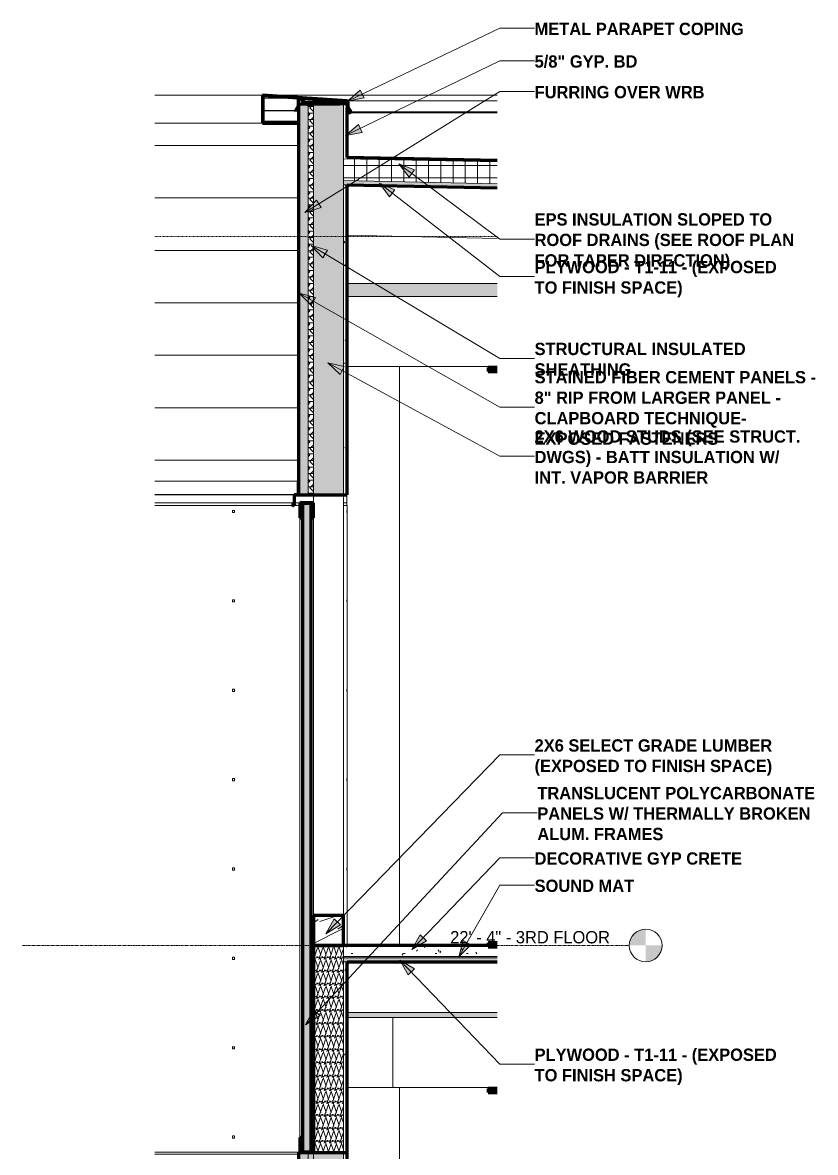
# Model space of a CAD drawing. Header units: inches. Extents: x -3449 to -2631, y -208 to 451.
# Drawn here: x -3293.9 to -3148.8, y 230.1 to 436.9 of the extents above; entities that cross this region are included whole.
import ezdxf

# ---------------------------------------------------------------- set-up
doc = ezdxf.new("R2010")
doc.units = ezdxf.units.IN
doc.header["$MEASUREMENT"] = 0
doc.linetypes.add('Aligning Line 1_8_', pattern=[0.25, 0.125, -0.125])
doc.linetypes.add('Grid Line 1_2_', pattern=[0.875, 0.5, -0.125, 0.125, -0.125])
for name, color, linetype, lineweight in [('0-2', 135, 'Continuous', 9), ('0-3', 250, 'Continuous', 5), ('A-CLNG-2', 31, 'Continuous', 18), ('A-CLNG-3', 250, 'Continuous', 70), ('A-FLOR-1', 8, 'Continuous', 5), ('A-FLOR-2', 31, 'Continuous', 18), ('A-FLOR-3', 55, 'Continuous', 18), ('A-FLOR-4', 192, 'Continuous', 70), ('A-FLOR-5', 250, 'Continuous', 70), ('A-FLOR-LEVL', 51, 'Continuous', 9), ('A-FLOR-LEVL-1', 51, 'Grid Line 1_2_', 9), ('A-FLOR-MCUT', 51, 'Continuous', 18), ('A-FLOR-PATT-1', 8, 'Continuous', 9), ('A-GLAZ-CWMG', 51, 'Continuous', 9), ('A-GLAZ-CWMG-1', 135, 'Continuous', 9), ('A-GLAZ-CWMG-2', 51, 'Continuous', 70), ('A-GLAZ-CWMG-3', 247, 'Continuous', 9), ('A-WALL', 113, 'Continuous', 18), ('A-WALL-1', 55, 'Continuous', 18), ('A-WALL-2', 254, 'Continuous', 5), ('A-WALL-3', 8, 'Continuous', 5), ('A-WALL-5', 9, 'Continuous', 9), ('A-WALL-6', 27, 'Continuous', 18), ('A-WALL-7', 113, 'Continuous', 70), ('A-WALL-PATT-1', 135, 'Continuous', 9), ('A-WALL-PATT-2', 111, 'Continuous', 9), ('G-ANNO-SYMB', 111, 'Aligning Line 1_8_', 9), ('G-ANNO-TEXT', 231, 'Continuous', 9), ('I-WALL-1', 55, 'Continuous', 18), ('P-PIPE-1', 8, 'Continuous', 5), ('P-PIPE-2', 135, 'Continuous', 9), ('S-BEAM-1', 135, 'Continuous', 9)]:
    doc.layers.add(name, color=color, linetype=linetype, lineweight=lineweight)
doc.styles.add('Century Gothic', font='ufonts.com_century-gothic.ttf', dxfattribs={"height": 2.25})
doc.styles.add('Century Gothic_B', font='GOTHICB.TTF', dxfattribs={"height": 2.25})
pattern_1 = [(0, (-3381.6211, 68.768), (0, 1.2), []), (315, (-3381.6211, 68.768), (1.1992531, 0), [1.696, -1.696]), (45, (-3381.6211, 68.768), (1.1992531, 0), [1.696, -1.696])]
pattern_2 = [(161.57, (-3381.5011, 68.888), (-0.9603837, -0.00039918), [0, -6.83, 0.758, 0]), (18.43, (-3381.7411, 68.888), (-0.9603837, 0.00039918), [0, -6.83, 0.758, 0]), (108.43, (-3381.5011, 68.888), (0.47951018, -2.4005264), [2.276, -5.312]), (71.57, (-3381.7411, 68.888), (0.47951018, 2.4005264), [2.276, -5.312])]
pattern_3 = [(0, (-3381.6211, 68.768), (7.68, 1.92), [0.317, -5.443, 0.317, -5.443, -30.72]), (0, (-3381.6211, 68.768), (7.68, 1.92), [-11.52, 0.317, -11.203, 0.317, -5.443, -13.44]), (0, (-3381.6211, 68.768), (7.68, 1.92), [-28.8, 0.317, -3.523, 0.317, -9.283]), (120, (-3378.7411, 69.728), (-5.502769, 5.691075), [0.317, -5.443, 0.317, -5.443, -30.72]), (120, (-3378.7411, 69.728), (-5.502769, 5.691075), [-11.52, 0.317, -11.203, 0.317, -5.443, -13.44]), (120, (-3378.7411, 69.728), (-5.502769, 5.691075), [-28.8, 0.317, -3.523, 0.317, -9.283]), (240, (-3377.7811, 73.568), (-2.177231, -7.611075), [0.317, -5.443, 0.317, -5.443, -30.72]), (240, (-3377.7811, 73.568), (-2.177231, -7.611075), [-11.52, 0.317, -11.203, 0.317, -5.443, -13.44]), (240, (-3377.7811, 73.568), (-2.177231, -7.611075), [-28.8, 0.317, -3.523, 0.317, -9.283])]

# ---------------------------------------------------------------- blocks, each defined once
blk = doc.blocks.new('Dimension Lumber - 2x10-2056821-Section 15 - Callout 2')
at = {"layer": 'S-BEAM-1'}
blk.add_line((3436.4, 255.75), (3408.92, 255.75), dxfattribs=at)
blk = doc.blocks.new('Dimension Lumber - 2x10-V2-Section 15 - Callout 2')
at = {"layer": 'S-BEAM-1'}
blk.add_line((3436.4, 397.42), (3408.92, 397.99), dxfattribs=at)
blk = doc.blocks.new('CTR - 1st Phase - Common Walls_rvt-2-Section 15 - Callout 2')
at = {"layer": 'A-CLNG-2'}
for points in [[(3434.72, 373.07), (3436.4, 373.07), (3436.4, 373.82), (3434.72, 373.82), (3434.72, 373.37)], [(3436.4, 241.07), (3436.4, 241.82), (3434.72, 241.82), (3434.72, 241.07)]]:
    blk.add_hatch(color=256, dxfattribs=at).paths.add_polyline_path(points, flags=0)
at = {"layer": 'A-FLOR-2'}
blk.add_hatch(color=256, dxfattribs=at).paths.add_polyline_path([(3436.4, 268), (3436.4, 268.5), (3434.72, 268.5), (3434.72, 268)], flags=0)
at = {"layer": 'P-PIPE-1'}
for points in [[(3408.92, 388), (3436.4, 388), (3436.4, 389.19), (3408.92, 389.19), (3408.92, 388.29)], [(3436.4, 386.81), (3436.4, 388), (3408.92, 388), (3408.92, 386.81)], [(3417.27, 254.81), (3436.4, 254.81), (3436.4, 255.75), (3408.92, 255.75), (3408.92, 254.81)]]:
    blk.add_hatch(color=256, dxfattribs=at).paths.add_polyline_path(points, flags=0)
at = {"layer": 'A-CLNG-3'}
for p, q in [((3436.4, 373.82), (3434.72, 373.82)), ((3434.72, 373.82), (3434.72, 373.07)), ((3434.72, 373.07), (3436.4, 373.07)), ((3436.4, 241.82), (3434.72, 241.82)), ((3434.72, 241.82), (3434.72, 241.07)), ((3434.72, 241.07), (3436.4, 241.07))]:
    blk.add_line(p, q, dxfattribs=at)
at = {"layer": 'A-FLOR-5'}
for p, q in [((3436.4, 268.5), (3434.72, 268.5)), ((3434.72, 268.5), (3434.72, 267.75)), ((3434.72, 267.75), (3436.4, 267.75))]:
    blk.add_line(p, q, dxfattribs=at)
at = {"layer": 'I-WALL-1'}
for p, q in [((3418.52, 374), (3408.92, 374)), ((3418.52, 268), (3418.52, 374)), ((3436.4, 374), (3418.52, 374)), ((3418.52, 242), (3408.92, 242)), ((3418.52, 136), (3418.52, 242)), ((3436.4, 242), (3418.52, 242))]:
    blk.add_line(p, q, dxfattribs=at)
at = {"layer": 'P-PIPE-2'}
for p, q in [((3436.4, 389.19), (3408.92, 389.19)), ((3408.92, 386.81), (3436.4, 386.81)), ((3408.92, 254.81), (3436.4, 254.81))]:
    blk.add_line(p, q, dxfattribs=at)
at = {"layer": '0-2'}
for name in ['Dimension Lumber - 2x10-V2-Section 15 - Callout 2', 'Dimension Lumber - 2x10-2056821-Section 15 - Callout 2']:
    blk.add_blockref(name, (0, 0), dxfattribs=at)
blk = doc.blocks.new('Basic Wall _ EXT - FIBER CEMENT - LARGE - ___-2162458-Section 15 - Callout 2')
at = {"layer": 'A-WALL-6'}
blk.add_hatch(color=256, dxfattribs=at).paths.add_polyline_path([(3399.09, 348.51), (3399.17, 348.56), (3399.44, 348.88), (3399.41, 348.9), (3399.11, 348.55), (3399.09, 348.54), (3399.02, 348.57), (3399.01, 348.59), (3399, 348.62), (3399.03, 348.68), (3399.3, 349.02), (3399.3, 350.44), (3400.05, 350.5), (3400.05, 353), (3400.02, 353), (3400.02, 350.53), (3399.27, 350.45), (3399.27, 349.02), (3398.98, 348.66), (3398.96, 348.61), (3399.02, 348.53), (3399.02, 348.53), (3399.09, 348.51)], flags=0)
at = {"layer": 'A-WALL-7'}
for p, q in [((3400.05, 353), (3400.02, 353)), ((3400.02, 353), (3400.02, 350.53)), ((3400.05, 350.5), (3400.05, 353)), ((3400.02, 350.53), (3399.27, 350.46)), ((3399.27, 350.46), (3399.27, 349.02)), ((3399.3, 350.44), (3400.05, 350.5)), ((3399.3, 349.01), (3399.3, 350.44)), ((3399.27, 349.02), (3398.99, 348.68)), ((3399, 348.55), (3399.02, 348.53)), ((3399.01, 348.66), (3399.3, 349.01)), ((3399.04, 348.55), (3399.02, 348.57)), ((3399.41, 348.9), (3399.13, 348.56)), ((3399.15, 348.54), (3399.44, 348.88)), ((3399.44, 348.88), (3399.41, 348.9))]:
    blk.add_line(p, q, dxfattribs=at)
for centre, radius, start, end in [((3399.06, 348.62), 0.0937, 140, 230), ((3399.06, 348.62), 0.0625, 140, 230), ((3399.08, 348.6), 0.0938, 230, 320), ((3399.08, 348.6), 0.0625, 230, 320)]:
    blk.add_arc(centre, radius, start, end, dxfattribs=at)
blk = doc.blocks.new('Basic Wall _ EXT - FIBER CEMENT - SMALL - ___-2145932-Section 15 - Callout 2')
at = {"layer": 'A-WALL-6'}
h = blk.add_hatch(color=256, dxfattribs=at)
h.paths.add_polyline_path([(3397.25, 418.54), (3400.04, 418.54), (3400.04, 418.62), (3393.56, 418.62), (3393.56, 423.58), (3408.94, 422.51), (3409.02, 422.47), (3409.07, 422.35), (3409.08, 421.38), (3409.09, 421.32), (3409.14, 421.22), (3409.54, 420.59), (3409.39, 420.51), (3409.34, 420.49), (3409.23, 420.53), (3408.99, 420.64), (3408.95, 420.57), (3409.26, 420.43), (3409.36, 420.42), (3409.47, 420.45), (3409.66, 420.57), (3409.16, 421.37), (3409.15, 421.51), (3409.14, 422.37), (3409.08, 422.52), (3408.92, 422.6), (3393.48, 423.66), (3393.48, 418.54)], flags=0)
h.paths.add_polyline_path([(3409.35, 420.59), (3409.42, 420.63), (3409.01, 421.33), (3409, 421.44), (3409, 421.84), (3408.91, 422.01), (3408.75, 422.08), (3407.58, 422.08), (3407.58, 422), (3408.92, 422), (3408.93, 421.3), (3409, 421.18), (3409.35, 420.6)], flags=0)
h.paths.add_polyline_path([(3399.59, 420.79), (3400.01, 421.5), (3400.03, 421.54), (3400.04, 421.63), (3400.04, 422.86), (3400.14, 423.02), (3400.33, 422.99), (3401.48, 422.01), (3401.5, 422), (3402.47, 422), (3402.47, 422.04), (3401.65, 422.04), (3401.56, 422.06), (3401.48, 422.1), (3400.38, 423.05), (3400.25, 423.11), (3400.11, 423.08), (3400, 422.98), (3399.97, 422.86), (3399.96, 421.56), (3399.93, 421.5), (3399.52, 420.84)], flags=0)
h.paths.add_polyline_path([(3408.45, 422.16), (3408.45, 422.23), (3407.37, 422.24), (3407.37, 422.37), (3408.8, 422.39), (3408.85, 422.24), (3408.92, 422.27), (3408.85, 422.47), (3407.29, 422.43), (3407.29, 422.16), (3408.4, 422.16)], flags=0)
at = {"layer": 'A-WALL-1'}
for p, q in [((3400.04, 421.63), (3400.04, 422)), ((3407.58, 422), (3408.3, 422)), ((3408.3, 422), (3408.75, 422)), ((3408.92, 421.83), (3408.92, 421.39)), ((3400.04, 418.54), (3400.04, 418.62))]:
    blk.add_line(p, q, dxfattribs=at)
at = {"layer": 'A-WALL-7'}
for p, q in [((3408.93, 422.6), (3393.48, 423.66)), ((3393.48, 423.66), (3393.48, 418.54)), ((3393.56, 418.62), (3393.56, 423.58)), ((3393.56, 423.58), (3408.92, 422.52)), ((3399.97, 422.86), (3399.97, 421.63)), ((3400.04, 422), (3400.04, 422.86)), ((3400.33, 422.99), (3401.43, 422.04)), ((3401.48, 422.1), (3400.38, 423.05)), ((3402.47, 422.04), (3401.65, 422.04)), ((3401.65, 421.96), (3402.47, 421.96)), ((3402.47, 421.96), (3402.47, 422.04)), ((3408.86, 422.47), (3407.29, 422.44)), ((3407.29, 422.44), (3407.29, 422.16)), ((3407.29, 422.16), (3408.45, 422.16)), ((3407.37, 422.37), (3408.8, 422.39)), ((3407.37, 422.23), (3407.37, 422.37)), ((3408.45, 422.23), (3407.37, 422.23)), ((3408.75, 422.08), (3407.58, 422.08)), ((3407.58, 422.08), (3407.58, 422)), ((3408.45, 422.16), (3408.45, 422.23)), ((3408.8, 422.39), (3408.85, 422.24)), ((3408.85, 422.24), (3408.92, 422.27)), ((3408.92, 422.27), (3408.86, 422.47)), ((3409.07, 422.35), (3409.07, 421.44)), ((3409.15, 421.44), (3409.15, 422.35)), ((3399.93, 421.5), (3399.52, 420.84)), ((3399.52, 420.84), (3399.59, 420.79)), ((3399.59, 420.79), (3400, 421.45)), ((3408.99, 420.64), (3408.95, 420.57)), ((3408.95, 420.57), (3409.23, 420.44)), ((3408.97, 421.22), (3409.35, 420.59)), ((3409.26, 420.51), (3408.99, 420.64)), ((3409, 421.39), (3409, 421.83)), ((3409.42, 420.63), (3409.04, 421.26)), ((3409.12, 421.26), (3409.55, 420.6)), ((3409.66, 420.57), (3409.19, 421.3)), ((3409.35, 420.59), (3409.42, 420.63)), ((3409.55, 420.6), (3409.43, 420.52)), ((3409.47, 420.45), (3409.66, 420.57)), ((3393.48, 418.54), (3400.04, 418.54)), ((3400.04, 418.62), (3393.56, 418.62))]:
    blk.add_line(p, q, dxfattribs=at)
for centre, radius, start, end in [((3400.22, 422.86), 0.25, 49.2771, 180), ((3400.22, 422.86), 0.171, 49.2771, 180), ((3401.65, 422.29), 0.329, 229.2771, 270), ((3401.65, 422.29), 0.25, 229.2771, 270), ((3408.75, 421.83), 0.25, 0, 90), ((3408.75, 421.83), 0.171, 0, 90), ((3408.9, 422.35), 0.171, 0, 82.4457), ((3408.9, 422.35), 0.25, 0, 83.0705), ((3399.72, 421.63), 0.25, 328.2381, 0), ((3399.72, 421.63), 0.329, 328.2381, 0), ((3409.25, 421.39), 0.329, 180, 211.4324), ((3409.25, 421.39), 0.25, 180, 211.4324), ((3409.4, 421.44), 0.329, 180, 212.826), ((3409.4, 421.44), 0.25, 180, 212.826), ((3409.34, 420.67), 0.25, 244.1745, 302.0105), ((3409.34, 420.67), 0.171, 244.1745, 302.0105)]:
    blk.add_arc(centre, radius, start, end, dxfattribs=at)
blk = doc.blocks.new('Basic Wall _ EXT - FIBER CEMENT - LARGE - ___-2162459-Section 15 - Callout 2')
at = {"layer": 'A-WALL-1'}
for p, q in [((3373.76, 353), (3400.02, 353)), ((3373.76, 350.53), (3400.02, 350.53)), ((3373.76, 350.46), (3399.27, 350.46)), ((3399.63, 350.46), (3402.8, 350.46)), ((3408.3, 350.46), (3408.92, 350.46)), ((3408.92, 350.5), (3408.92, 350.46)), ((3408.92, 350.46), (3408.92, 349.02)), ((3373.76, 349.02), (3399.27, 349.02)), ((3373.76, 348.51), (3400.3, 348.51)), ((3399.3, 349.02), (3400.3, 349.02)), ((3408.3, 349.02), (3408.92, 349.02)), ((3408.3, 348.51), (3408.92, 348.51)), ((3408.92, 349.02), (3408.92, 348.68)), ((3408.92, 348.68), (3408.92, 348.55)), ((3408.92, 348.55), (3408.92, 348.53)), ((3408.92, 348.53), (3408.92, 348.51))]:
    blk.add_line(p, q, dxfattribs=at)
blk = doc.blocks.new('Basic Wall _ EXT - FIBER CEMENT - SMALL - ___-2145933-Section 15 - Callout 2')
at = {"layer": 'A-WALL-1'}
for p, q in [((3373.76, 423.66), (3393.48, 423.66)), ((3400.22, 423.11), (3393.56, 423.11)), ((3400.99, 422.52), (3408.92, 422.52)), ((3401.06, 422.47), (3408.86, 422.47)), ((3401.09, 422.44), (3407.29, 422.44)), ((3401.42, 422.16), (3407.29, 422.16)), ((3401.43, 422.04), (3401.49, 422)), ((3401.52, 422.08), (3407.58, 422.08)), ((3407.37, 422.24), (3408.85, 422.24)), ((3393.56, 420.84), (3399.52, 420.84)), ((3393.56, 420.79), (3399.59, 420.79)), ((3408.92, 420.64), (3408.99, 420.64)), ((3408.92, 420.57), (3408.95, 420.57)), ((3408.92, 420.42), (3409.34, 420.42)), ((3409.1, 420.59), (3409.35, 420.59)), ((3409.36, 420.6), (3409.55, 420.6)), ((3373.76, 418.54), (3393.48, 418.54))]:
    blk.add_line(p, q, dxfattribs=at)
at = {"layer": 'A-WALL-1', "flags": 128}
for points in [[(3400.11, 423.09), (3400.08, 423.07), (3400.03, 423.03), (3400, 422.98), (3399.97, 422.92), (3399.97, 422.86)], [(3400.38, 423.05), (3400.33, 423.09), (3400.27, 423.11), (3400.2, 423.11), (3400.14, 423.1), (3400.12, 423.09)], [(3409, 421.83), (3408.99, 421.89), (3408.97, 421.95), (3408.93, 422.01), (3408.87, 422.05), (3408.81, 422.07), (3408.75, 422.08)], [(3409.15, 422.35), (3409.14, 422.41), (3409.12, 422.47), (3409.08, 422.52), (3409.04, 422.56), (3408.98, 422.59), (3408.93, 422.6)], [(3400, 421.45), (3400.02, 421.51), (3400.04, 421.57), (3400.04, 421.63)], [(3408.93, 421.33), (3408.94, 421.28), (3408.97, 421.22)], [(3409.07, 421.44), (3409.07, 421.38), (3409.09, 421.32), (3409.12, 421.26)], [(3409.23, 420.44), (3409.29, 420.42), (3409.35, 420.42)], [(3409.36, 420.42), (3409.41, 420.43), (3409.47, 420.45)]]:
    blk.add_lwpolyline(points, dxfattribs=at)
blk = doc.blocks.new('Rectangular Mullion - Stud - Base_Head-1769174-Section 15 - Callout 2')
at = {"layer": 'A-GLAZ-CWMG'}
h = blk.add_hatch(dxfattribs=at)
h.set_pattern_fill('FP_21', color=256, style=0, pattern_type=2)
h.set_pattern_definition([(216.87, (3264.215, 74.768), (17.9999786, 12.000032), [3, -27]), (206.565, (3267.815, 72.968), (-6.00027, -5.999812), [6.708, -6.708]), (198.435, (3267.815, 69.968), (-12.000522, -5.9998), [3.795, -15.179])])
h.paths.add_polyline_path([(3402.8, 268), (3408.3, 268), (3408.3, 273.5), (3402.8, 273.5)], flags=0)
at = {"layer": 'A-GLAZ-CWMG-2'}
for p, q in [((3408.3, 273.5), (3402.8, 273.5)), ((3402.8, 273.5), (3402.8, 268)), ((3408.3, 268), (3408.3, 273.5)), ((3402.8, 268), (3408.3, 268))]:
    blk.add_line(p, q, dxfattribs=at)
blk = doc.blocks.new('Rectangular Mullion - Stud - Vertical-2194370-Section 15 - Callout 2')
at = {"layer": 'A-GLAZ-CWMG-1'}
for p, q in [((3402.8, 350.5), (3402.8, 349.02)), ((3408.3, 350.5), (3408.3, 273.5)), ((3402.8, 346.27), (3402.8, 273.5))]:
    blk.add_line(p, q, dxfattribs=at)
blk = doc.blocks.new('Basic Wall _ EXT - FIBER CEMENT - SMALL - ___-2145937-Section 15 - Callout 2')
at = {"layer": 'A-WALL-1'}
for p, q in [((3436.4, 423.66), (3393.48, 423.66)), ((3408.93, 422.6), (3436.4, 422.6)), ((3409.35, 420.42), (3436.4, 420.42)), ((3409.66, 420.57), (3436.4, 420.57))]:
    blk.add_line(p, q, dxfattribs=at)
blk = doc.blocks.new('Rectangular Mullion - Profile_Polycarbonate_Upper and left-2195491-Section 15 - Callout 2')
at = {"layer": 'A-GLAZ-CWMG-3'}
blk.add_hatch(color=256, dxfattribs=at).paths.add_polyline_path([(3402.8, 346.27), (3402.8, 349.02), (3400.3, 349.02), (3400.3, 346.27), (3400.8, 346.27), (3400.8, 346.52), (3400.74, 346.52), (3400.74, 346.33), (3400.36, 346.33), (3400.36, 348.95), (3402.74, 348.95), (3402.74, 346.33), (3402.44, 346.33), (3402.44, 346.52), (3402.37, 346.52), (3402.37, 346.27), (3402.74, 346.27)], flags=0)
at = {"layer": 'A-GLAZ-CWMG-2'}
for p, q in [((3400.3, 349.02), (3400.3, 346.27)), ((3402.8, 349.02), (3400.3, 349.02)), ((3400.36, 346.33), (3400.36, 348.95)), ((3400.36, 348.95), (3402.74, 348.95)), ((3402.74, 348.95), (3402.74, 346.33)), ((3402.8, 346.27), (3402.8, 349.02)), ((3400.3, 346.27), (3400.8, 346.27)), ((3400.74, 346.33), (3400.36, 346.33)), ((3400.8, 346.52), (3400.74, 346.52)), ((3400.74, 346.52), (3400.74, 346.33)), ((3400.8, 346.27), (3400.8, 346.52)), ((3402.44, 346.52), (3402.37, 346.52)), ((3402.37, 346.52), (3402.37, 346.27)), ((3402.37, 346.27), (3402.8, 346.27)), ((3402.44, 346.33), (3402.44, 346.52)), ((3402.74, 346.33), (3402.44, 346.33))]:
    blk.add_line(p, q, dxfattribs=at)
blk = doc.blocks.new('Rectangular Mullion - Profile_Polycarbonate_Lower-2195492-Section 15 - Callout 2')
at = {"layer": 'A-GLAZ-CWMG-3'}
blk.add_hatch(color=256, dxfattribs=at).paths.add_polyline_path([(3401.8, 230.12), (3402.8, 230.12), (3402.8, 232.87), (3402.37, 232.87), (3402.37, 232.62), (3402.44, 232.62), (3402.44, 232.81), (3402.74, 232.81), (3402.74, 230.19), (3400.36, 230.19), (3400.36, 232.81), (3400.74, 232.81), (3400.74, 232.62), (3400.8, 232.62), (3400.8, 232.87), (3400.3, 232.87), (3400.3, 230.12), (3401.05, 230.12)], flags=0)
at = {"layer": 'A-GLAZ-CWMG-2'}
for p, q in [((3400.3, 232.87), (3400.3, 230.12)), ((3400.8, 232.87), (3400.3, 232.87)), ((3400.36, 230.19), (3400.36, 232.81)), ((3400.36, 232.81), (3400.74, 232.81)), ((3400.74, 232.81), (3400.74, 232.62)), ((3400.74, 232.62), (3400.8, 232.62)), ((3400.8, 232.62), (3400.8, 232.87)), ((3402.8, 232.87), (3402.37, 232.87)), ((3402.37, 232.87), (3402.37, 232.62)), ((3402.37, 232.62), (3402.44, 232.62)), ((3402.44, 232.62), (3402.44, 232.81)), ((3402.44, 232.81), (3402.74, 232.81)), ((3402.74, 232.81), (3402.74, 230.19)), ((3402.8, 230.12), (3402.8, 232.87)), ((3400.3, 230.12), (3402.8, 230.12)), ((3402.74, 230.19), (3400.36, 230.19))]:
    blk.add_line(p, q, dxfattribs=at)
blk = doc.blocks.new('Rectangular Mullion - Profile_Polycarbonate_right-2195587-Section 15 - Callout 2')
at = {"layer": 'A-GLAZ-CWMG-1'}
blk.add_line((3400.3, 232.87), (3400.3, 346.27), dxfattribs=at)
blk = doc.blocks.new('Level - Level Head - Circle-50818-Section 15 - Callout 2')
at = {"layer": 'A-FLOR-LEVL'}
h = blk.add_hatch(color=256, dxfattribs=at)
edge = h.paths.add_edge_path(flags=0)
edge.add_line((3463.57, 0), (3460.57, 0))
edge.add_arc((3463.57, 0), 3, 90, 180, ccw=False)
edge.add_line((3463.57, 3), (3463.57, 0))
h = blk.add_hatch(color=256, dxfattribs=at)
edge = h.paths.add_edge_path(flags=0)
edge.add_line((3463.57, -3), (3463.57, 0))
edge.add_line((3463.57, 0), (3466.57, 0))
edge.add_arc((3463.57, 0), 3, 270, 360, ccw=False)
blk.add_circle((3463.57, 0), 3, dxfattribs=at)

msp = doc.modelspace()

# ---------------------------------------------------------------- hatches: boundary and pattern name
at = {"layer": 'A-FLOR-1'}
for points in [[(-3207.04, 411.42), (-3207.04, 411.67), (-3234.51, 412.24), (-3234.51, 411.99), (-3222.7, 411.74)], [(-3234.51, 265.75), (-3207.04, 265.75), (-3207.04, 266), (-3235.14, 266), (-3235.14, 265.75), (-3235.02, 265.75)]]:
    msp.add_hatch(color=256, dxfattribs=at).paths.add_polyline_path(points, flags=0)
at = {"layer": 'A-FLOR-2'}
for points in [[(-3207.04, 406.67), (-3207.04, 407.42), (-3235.14, 408), (-3235.14, 407.25), (-3222.7, 406.99)], [(-3226.16, 265), (-3207.04, 265), (-3207.04, 265.75), (-3235.14, 265.75), (-3235.14, 265), (-3234.51, 265)]]:
    msp.add_hatch(color=256, dxfattribs=at).paths.add_polyline_path(points, flags=0)
at = {"layer": 'A-FLOR-PATT-1'}
h = msp.add_hatch(dxfattribs=at)
h.set_pattern_fill('FP_24', color=256, style=0, pattern_type=2)
h.set_pattern_definition([(0, (-3381.621, 68.768), (0, 2.25), []), (90, (-3381.621, 68.768), (-2.25, 1e-16), [])])
h.paths.add_polyline_path([(-3207.04, 407.42), (-3207.04, 411.42), (-3235.14, 412), (-3235.14, 408), (-3222.7, 407.74)], flags=0)
h = msp.add_hatch(dxfattribs=at)
h.set_pattern_fill('FP_18', color=256, style=0, pattern_type=2)
h.set_pattern_definition(pattern_3)
h.paths.add_polyline_path([(-3207.04, 266), (-3207.04, 268), (-3235.14, 268), (-3235.14, 266), (-3224.91, 266)], flags=0)
at = {"layer": 'A-WALL-2'}
msp.add_hatch(color=256, dxfattribs=at).paths.add_polyline_path([(-3243.14, 109.75), (-3243.14, 230.12), (-3243.39, 230.12), (-3243.39, 109.75)], flags=0)
at = {"layer": 'A-WALL-3'}
for points in [[(-3243.39, 350.5), (-3243.14, 350.5), (-3243.14, 422), (-3243.39, 421.99), (-3243.39, 350.53)], [(-3241.64, 350.5), (-3241.64, 422), (-3243.14, 422), (-3243.14, 350.5), (-3242.27, 350.5)], [(-3243.14, 109.75), (-3241.64, 109.75), (-3241.64, 230.12), (-3243.14, 230.12), (-3243.14, 109.87)]]:
    msp.add_hatch(color=256, dxfattribs=at).paths.add_polyline_path(points, flags=0)
at = {"layer": 'A-WALL-5'}
msp.add_hatch(color=256, dxfattribs=at).paths.add_polyline_path([(-3242.64, 230.19), (-3241.06, 230.19), (-3241.06, 348.95), (-3242.64, 348.95), (-3242.64, 240.75)], flags=0)
at = {"layer": 'A-WALL-PATT-1'}
h = msp.add_hatch(dxfattribs=at)
h.set_pattern_fill('FP_20', color=256, style=0, pattern_type=2)
h.set_pattern_definition([(0, (-3235.96, 140.604), (-38.4, 76.8), [0.392, -38.007]), (0, (-3235.96, 140.996), (-38.4, 76.8), [0.392, -38.007]), (0, (-3235.96, 150.204), (-38.4, 76.8), [0.392, -38.007]), (0, (-3235.96, 150.596), (-38.4, 76.8), [0.392, -38.007]), (0, (-3235.96, 159.804), (-38.4, 76.8), [0.392, -38.007]), (0, (-3235.96, 160.196), (-38.4, 76.8), [0.392, -38.007]), (0, (-3235.96, 169.404), (-38.4, 76.8), [0.392, -38.007]), (0, (-3235.96, 169.796), (-38.4, 76.8), [0.392, -38.007]), (0, (-3235.96, 179.004), (-38.4, 76.8), [0.392, -38.007]), (0, (-3235.96, 179.396), (-38.4, 76.8), [0.392, -38.007]), (0, (-3235.96, 188.604), (-38.4, 76.8), [0.392, -38.007]), (0, (-3235.96, 188.996), (-38.4, 76.8), [0.392, -38.007]), (0, (-3235.96, 198.204), (-38.4, 76.8), [0.392, -38.007]), (0, (-3235.96, 198.596), (-38.4, 76.8), [0.392, -38.007]), (0, (-3235.96, 207.804), (-38.4, 76.8), [0.392, -38.007]), (0, (-3235.96, 208.196), (-38.4, 76.8), [0.392, -38.007]), (0, (-3201.06, 140.604), (-38.4, 76.8), [0.392, -38.007]), (0, (-3201.06, 140.996), (-38.4, 76.8), [0.392, -38.007]), (0, (-3201.06, 150.204), (-38.4, 76.8), [0.392, -38.007]), (0, (-3201.06, 150.596), (-38.4, 76.8), [0.392, -38.007]), (0, (-3201.06, 159.804), (-38.4, 76.8), [0.392, -38.007]), (0, (-3201.06, 160.196), (-38.4, 76.8), [0.392, -38.007]), (0, (-3201.06, 169.404), (-38.4, 76.8), [0.392, -38.007]), (0, (-3201.06, 169.796), (-38.4, 76.8), [0.392, -38.007]), (0, (-3201.06, 179.004), (-38.4, 76.8), [0.392, -38.007]), (0, (-3201.06, 179.396), (-38.4, 76.8), [0.392, -38.007]), (0, (-3201.06, 188.604), (-38.4, 76.8), [0.392, -38.007]), (0, (-3201.06, 188.996), (-38.4, 76.8), [0.392, -38.007]), (0, (-3201.06, 198.204), (-38.4, 76.8), [0.392, -38.007]), (0, (-3201.06, 198.596), (-38.4, 76.8), [0.392, -38.007]), (0, (-3201.06, 207.804), (-38.4, 76.8), [0.392, -38.007]), (0, (-3201.06, 208.196), (-38.4, 76.8), [0.392, -38.007]), (90, (-3237.7, 136), (-38.4, 2e-15), [76.8, 0, 0, 0]), (90, (-3237.325, 136), (-38.4, 2e-15), [76.8, 0, 0, 0]), (90, (-3235.96, 140.604), (-38.4, 2e-15), [0.392, -76.407]), (90, (-3235.96, 150.204), (-38.4, 2e-15), [0.392, -76.407]), (90, (-3235.96, 159.804), (-38.4, 2e-15), [0.392, -76.407]), (90, (-3235.96, 169.404), (-38.4, 2e-15), [0.392, -76.407]), (90, (-3235.96, 179.004), (-38.4, 2e-15), [0.392, -76.407]), (90, (-3235.96, 188.604), (-38.4, 2e-15), [0.393, -76.408]), (90, (-3235.96, 198.204), (-38.4, 2e-15), [0.392, -76.407]), (90, (-3235.96, 207.804), (-38.4, 2e-15), [0.392, -76.407]), (90, (-3235.566, 140.604), (-38.4, 2e-15), [0.392, -76.407]), (90, (-3235.566, 150.204), (-38.4, 2e-15), [0.392, -76.407]), (90, (-3235.566, 159.804), (-38.4, 2e-15), [0.392, -76.407]), (90, (-3235.566, 169.404), (-38.4, 2e-15), [0.392, -76.407]), (90, (-3235.566, 179.004), (-38.4, 2e-15), [0.392, -76.407]), (90, (-3235.566, 188.604), (-38.4, 2e-15), [0.393, -76.408]), (90, (-3235.566, 198.204), (-38.4, 2e-15), [0.392, -76.407]), (90, (-3235.566, 207.804), (-38.4, 2e-15), [0.392, -76.407]), (90, (-3201.06, 140.604), (-38.4, 2e-15), [0.392, -76.407]), (90, (-3201.06, 150.204), (-38.4, 2e-15), [0.392, -76.407]), (90, (-3201.06, 159.804), (-38.4, 2e-15), [0.392, -76.407]), (90, (-3201.06, 169.404), (-38.4, 2e-15), [0.392, -76.407]), (90, (-3201.06, 179.004), (-38.4, 2e-15), [0.392, -76.407]), (90, (-3201.06, 188.604), (-38.4, 2e-15), [0.393, -76.408]), (90, (-3201.06, 198.204), (-38.4, 2e-15), [0.392, -76.407]), (90, (-3201.06, 207.804), (-38.4, 2e-15), [0.392, -76.407]), (90, (-3200.666, 140.604), (-38.4, 2e-15), [0.392, -76.407]), (90, (-3200.666, 150.204), (-38.4, 2e-15), [0.392, -76.407]), (90, (-3200.666, 159.804), (-38.4, 2e-15), [0.392, -76.407]), (90, (-3200.666, 169.404), (-38.4, 2e-15), [0.392, -76.407]), (90, (-3200.666, 179.004), (-38.4, 2e-15), [0.392, -76.407]), (90, (-3200.666, 188.604), (-38.4, 2e-15), [0.393, -76.408]), (90, (-3200.666, 198.204), (-38.4, 2e-15), [0.392, -76.407]), (90, (-3200.666, 207.804), (-38.4, 2e-15), [0.392, -76.407]), (180, (-3199.3, 136), (-38.4, 76.8), [38.025, -0.375]), (180, (-3199.3, 145.6), (-38.4, 76.8), [38.025, -0.375]), (180, (-3199.3, 155.2), (-38.4, 76.8), [38.025, -0.375]), (180, (-3199.3, 164.8), (-38.4, 76.8), [38.025, -0.375]), (180, (-3199.3, 174.4), (-38.4, 76.8), [38.025, -0.375]), (180, (-3199.3, 184), (-38.4, 76.8), [38.025, -0.375]), (180, (-3199.3, 193.6), (-38.4, 76.8), [38.025, -0.375]), (180, (-3199.3, 203.2), (-38.4, 76.8), [38.025, -0.375])])
h.paths.add_polyline_path([(-3269.67, 353), (-3243.39, 353), (-3243.4, 421.57), (-3243.42, 421.5), (-3243.49, 421.38), (-3243.85, 420.79), (-3249.87, 420.79), (-3249.87, 418.62), (-3243.39, 418.62), (-3243.39, 418.54), (-3269.67, 418.54), (-3269.67, 355.42)], flags=0)
h = msp.add_hatch(dxfattribs=at)
h.set_pattern_fill('FP_19', color=256, style=0, pattern_type=2)
h.set_pattern_definition([(0, (-3234.58, 112.3), (-38.4, 120.375), [0.392, -38.007]), (0, (-3234.58, 112.7), (-38.4, 120.375), [0.392, -38.007]), (0, (-3234.58, 128.66), (-38.4, 120.375), [0.392, -38.007]), (0, (-3234.58, 129.05), (-38.4, 120.375), [0.392, -38.007]), (0, (-3234.58, 145.02), (-38.4, 120.375), [0.392, -38.007]), (0, (-3234.58, 145.41), (-38.4, 120.375), [0.392, -38.007]), (0, (-3234.58, 161.38), (-38.4, 120.375), [0.392, -38.007]), (0, (-3234.58, 161.77), (-38.4, 120.375), [0.392, -38.007]), (0, (-3234.58, 177.73), (-38.4, 120.375), [0.392, -38.007]), (0, (-3234.58, 178.12), (-38.4, 120.375), [0.392, -38.007]), (0, (-3234.58, 194.09), (-38.4, 120.375), [0.392, -38.007]), (0, (-3234.58, 194.48), (-38.4, 120.375), [0.392, -38.007]), (0, (-3234.58, 210.45), (-38.4, 120.38), [0.392, -38.007]), (0, (-3234.58, 210.84), (-38.4, 120.38), [0.392, -38.007]), (0, (-3234.58, 226.8), (-38.4, 120.38), [0.392, -38.007]), (0, (-3234.58, 227.2), (-38.4, 120.38), [0.392, -38.007]), (0, (-3217.13, 112.3), (-38.4, 120.375), [0.392, -38.007]), (0, (-3217.13, 112.7), (-38.4, 120.375), [0.392, -38.007]), (0, (-3217.13, 128.66), (-38.4, 120.375), [0.392, -38.007]), (0, (-3217.13, 129.05), (-38.4, 120.375), [0.392, -38.007]), (0, (-3217.13, 145.02), (-38.4, 120.375), [0.392, -38.007]), (0, (-3217.13, 145.41), (-38.4, 120.375), [0.392, -38.007]), (0, (-3217.13, 161.38), (-38.4, 120.375), [0.392, -38.007]), (0, (-3217.13, 161.77), (-38.4, 120.375), [0.392, -38.007]), (0, (-3217.13, 177.73), (-38.4, 120.375), [0.392, -38.007]), (0, (-3217.13, 178.12), (-38.4, 120.375), [0.392, -38.007]), (0, (-3217.13, 194.09), (-38.4, 120.375), [0.392, -38.007]), (0, (-3217.13, 194.48), (-38.4, 120.375), [0.392, -38.007]), (0, (-3217.13, 210.45), (-38.4, 120.375), [0.392, -38.007]), (0, (-3217.13, 210.84), (-38.4, 120.375), [0.392, -38.007]), (0, (-3217.13, 226.8), (-38.4, 120.38), [0.392, -38.007]), (0, (-3217.13, 227.2), (-38.4, 120.38), [0.392, -38.007]), (0, (-3199.68, 112.3), (-38.4, 120.375), [0.392, -38.007]), (0, (-3199.68, 112.7), (-38.4, 120.375), [0.392, -38.007]), (0, (-3199.68, 128.66), (-38.4, 120.375), [0.392, -38.007]), (0, (-3199.68, 129.05), (-38.4, 120.375), [0.392, -38.007]), (0, (-3199.68, 145.02), (-38.4, 120.375), [0.392, -38.007]), (0, (-3199.68, 145.41), (-38.4, 120.375), [0.392, -38.007]), (0, (-3199.68, 161.38), (-38.4, 120.375), [0.392, -38.007]), (0, (-3199.68, 161.77), (-38.4, 120.375), [0.392, -38.007]), (0, (-3199.68, 177.73), (-38.4, 120.375), [0.392, -38.007]), (0, (-3199.68, 178.12), (-38.4, 120.375), [0.392, -38.007]), (0, (-3199.68, 194.09), (-38.4, 120.375), [0.392, -38.007]), (0, (-3199.68, 194.48), (-38.4, 120.375), [0.392, -38.007]), (0, (-3199.68, 210.45), (-38.4, 120.375), [0.392, -38.007]), (0, (-3199.68, 210.84), (-38.4, 120.375), [0.392, -38.007]), (0, (-3199.68, 226.8), (-38.4, 120.38), [0.392, -38.007]), (0, (-3199.68, 227.2), (-38.4, 120.38), [0.392, -38.007]), (90, (-3236.325, 109.75), (-38.4, 2e-15), [120, -0.375]), (90, (-3235.95, 109.75), (-38.4, 2e-15), [120, -0.375]), (90, (-3234.584, 112.304), (-38.4, 2e-15), [0.392, -119.982]), (90, (-3234.584, 128.66), (-38.4, 2e-15), [0.392, -119.982]), (90, (-3234.584, 145.018), (-38.4, 2e-15), [0.392, -119.982]), (90, (-3234.584, 161.375), (-38.4, 2e-15), [0.392, -119.982]), (90, (-3234.584, 177.732), (-38.4, 2e-15), [0.392, -119.982]), (90, (-3234.584, 194.09), (-38.4, 2e-15), [0.392, -119.982]), (90, (-3234.584, 210.447), (-38.4, 2e-15), [0.392, -119.982]), (90, (-3234.584, 226.804), (-38.4, 2e-15), [0.392, -119.982]), (90, (-3234.19, 112.304), (-38.4, 2e-15), [0.392, -119.982]), (90, (-3234.19, 128.66), (-38.4, 2e-15), [0.392, -119.982]), (90, (-3234.19, 145.018), (-38.4, 2e-15), [0.392, -119.982]), (90, (-3234.19, 161.375), (-38.4, 2e-15), [0.392, -119.982]), (90, (-3234.19, 177.732), (-38.4, 2e-15), [0.392, -119.982]), (90, (-3234.19, 194.09), (-38.4, 2e-15), [0.392, -119.982]), (90, (-3234.19, 210.447), (-38.4, 2e-15), [0.392, -119.982]), (90, (-3234.19, 226.804), (-38.4, 2e-15), [0.392, -119.982]), (90, (-3217.134, 112.304), (-38.4, 2e-15), [0.392, -119.982]), (90, (-3217.134, 128.66), (-38.4, 2e-15), [0.392, -119.982]), (90, (-3217.134, 145.018), (-38.4, 2e-15), [0.392, -119.982]), (90, (-3217.134, 161.375), (-38.4, 2e-15), [0.392, -119.982]), (90, (-3217.134, 177.732), (-38.4, 2e-15), [0.392, -119.982]), (90, (-3217.134, 194.09), (-38.4, 2e-15), [0.392, -119.982]), (90, (-3217.134, 210.447), (-38.4, 2e-15), [0.392, -119.982]), (90, (-3217.134, 226.804), (-38.4, 2e-15), [0.392, -119.982]), (90, (-3216.74, 112.304), (-38.4, 2e-15), [0.392, -119.982]), (90, (-3216.74, 128.66), (-38.4, 2e-15), [0.392, -119.982]), (90, (-3216.74, 145.018), (-38.4, 2e-15), [0.392, -119.982]), (90, (-3216.74, 161.375), (-38.4, 2e-15), [0.392, -119.982]), (90, (-3216.74, 177.732), (-38.4, 2e-15), [0.392, -119.982]), (90, (-3216.74, 194.09), (-38.4, 2e-15), [0.392, -119.982]), (90, (-3216.74, 210.447), (-38.4, 2e-15), [0.392, -119.982]), (90, (-3216.74, 226.804), (-38.4, 2e-15), [0.392, -119.982]), (90, (-3199.684, 112.304), (-38.4, 2e-15), [0.392, -119.982]), (90, (-3199.684, 128.66), (-38.4, 2e-15), [0.392, -119.982]), (90, (-3199.684, 145.018), (-38.4, 2e-15), [0.392, -119.982]), (90, (-3199.684, 161.375), (-38.4, 2e-15), [0.392, -119.982]), (90, (-3199.684, 177.732), (-38.4, 2e-15), [0.392, -119.982]), (90, (-3199.684, 194.09), (-38.4, 2e-15), [0.392, -119.982]), (90, (-3199.684, 210.447), (-38.4, 2e-15), [0.392, -119.982]), (90, (-3199.684, 226.804), (-38.4, 2e-15), [0.392, -119.982]), (90, (-3199.29, 112.304), (-38.4, 2e-15), [0.392, -119.982]), (90, (-3199.29, 128.66), (-38.4, 2e-15), [0.392, -119.982]), (90, (-3199.29, 145.018), (-38.4, 2e-15), [0.392, -119.982]), (90, (-3199.29, 161.375), (-38.4, 2e-15), [0.392, -119.982]), (90, (-3199.29, 177.732), (-38.4, 2e-15), [0.392, -119.982]), (90, (-3199.29, 194.09), (-38.4, 2e-15), [0.392, -119.982]), (90, (-3199.29, 210.447), (-38.4, 2e-15), [0.392, -119.982]), (90, (-3199.29, 226.804), (-38.4, 2e-15), [0.392, -119.982]), (180, (-3197.93, 109.38), (-38.4, 120.375), [38.025, -0.375]), (180, (-3197.93, 109.75), (-38.4, 120.375), [38.025, -0.375])])
h.paths.add_polyline_path([(-3246.18, 109.75), (-3243.39, 109.75), (-3243.39, 230.12), (-3243.14, 230.12), (-3243.14, 348.51), (-3269.67, 348.51), (-3269.67, 109.75), (-3254.01, 109.75)], flags=0)
h.paths.add_polyline_path([(-3235.14, 268), (-3234.51, 268), (-3234.51, 348.51), (-3235.14, 348.51), (-3235.14, 271.11)], flags=0)
at = {"layer": 'A-WALL-PATT-2'}
h = msp.add_hatch(dxfattribs=at)
h.set_pattern_fill('FP_16', color=256, style=0, pattern_type=2)
h.set_pattern_definition(pattern_1)
h.paths.add_polyline_path([(-3241.64, 350.5), (-3240.64, 350.5), (-3240.64, 422), (-3241.64, 422), (-3241.64, 350.53)], flags=0)
h = msp.add_hatch(dxfattribs=at)
h.set_pattern_fill('FP_17', color=256, style=0, pattern_type=2)
h.set_pattern_definition(pattern_2)
h.paths.add_polyline_path([(-3240.64, 350.5), (-3235.14, 350.5), (-3235.14, 422), (-3240.64, 422), (-3240.64, 350.53)], flags=0)
h = msp.add_hatch(dxfattribs=at)
h.set_pattern_fill('FP_18', color=256, style=0, pattern_type=2)
h.set_pattern_definition(pattern_3)
h.paths.add_polyline_path([(-3234.51, 350.5), (-3234.51, 407.24), (-3235.14, 407.25), (-3235.14, 350.5)], flags=0)
h.paths.add_polyline_path([(-3234.51, 411.99), (-3234.52, 422), (-3235.14, 421.99), (-3235.14, 412)], flags=0)
h = msp.add_hatch(dxfattribs=at)
h.set_pattern_fill('FP_17', color=256, style=0, pattern_type=2)
h.set_pattern_definition(pattern_2)
h.paths.add_polyline_path([(-3240.64, 230.12), (-3235.14, 230.12), (-3235.14, 268), (-3240.64, 268), (-3240.64, 240.75)], flags=0)
h = msp.add_hatch(dxfattribs=at)
h.set_pattern_fill('FP_18', color=256, style=0, pattern_type=2)
h.set_pattern_definition(pattern_3)
h.paths.add_polyline_path([(-3234.51, 230.12), (-3234.51, 265), (-3235.14, 265), (-3235.14, 230.12)], flags=0)
h = msp.add_hatch(dxfattribs=at)
h.set_pattern_fill('FP_16', color=256, style=0, pattern_type=2)
h.set_pattern_definition(pattern_1)
h.paths.add_polyline_path([(-3241.64, 109.75), (-3240.64, 109.75), (-3240.64, 230.12), (-3241.64, 230.12), (-3241.64, 109.87)], flags=0)
h = msp.add_hatch(dxfattribs=at)
h.set_pattern_fill('FP_17', color=256, style=0, pattern_type=2)
h.set_pattern_definition(pattern_2)
h.paths.add_polyline_path([(-3240.64, 109.75), (-3235.14, 109.75), (-3235.14, 133), (-3240.64, 133), (-3240.64, 109.87)], flags=0)
h.paths.add_polyline_path([(-3238.36, 134), (-3235.14, 134), (-3235.14, 230.12), (-3240.64, 230.12), (-3240.63, 134), (-3240.62, 134)], flags=0)
h = msp.add_hatch(dxfattribs=at)
h.set_pattern_fill('FP_18', color=256, style=0, pattern_type=2)
h.set_pattern_definition(pattern_3)
h.paths.add_polyline_path([(-3235.14, 109.75), (-3234.51, 109.75), (-3234.51, 133), (-3235.14, 133), (-3235.14, 109.87)], flags=0)
h.paths.add_polyline_path([(-3234.51, 136), (-3234.51, 230.12), (-3235.14, 230.12), (-3235.14, 136)], flags=0)
at = {"layer": 'G-ANNO-TEXT'}
for points in [[(-3234.45, 422.56), (-3231.39, 423.13), (-3232.09, 424.58)], [(-3234.79, 416.25), (-3231.74, 416.84), (-3232.44, 418.28)], [(-3225.06, 411.1), (-3223.14, 408.66), (-3222.18, 409.95)], [(-3228.6, 407.54), (-3226.72, 405.06), (-3225.74, 406.33)], [(-3242.24, 402.16), (-3239.27, 403.06), (-3240.12, 404.42)], [(-3241.07, 396.1), (-3238.91, 393.87), (-3238.08, 395.25)], [(-3243.29, 387.4), (-3241.08, 385.22), (-3240.29, 386.62)], [(-3238.04, 374.68), (-3235.79, 372.54), (-3235.03, 373.95)], [(-3238.38, 270.16), (-3235.72, 271.75), (-3236.87, 272.87)], [(-3222.64, 267.25), (-3219.99, 268.86), (-3221.15, 269.97)], [(-3214.05, 265.9), (-3211.87, 268.11), (-3213.27, 268.9)], [(-3224.84, 265.34), (-3223.35, 262.62), (-3222.19, 263.73)], [(-3242.08, 253.5), (-3239.44, 255.16), (-3240.62, 256.25)]]:
    msp.add_hatch(color=256, dxfattribs=at).paths.add_polyline_path(points, flags=0)

# ---------------------------------------------------------------- linework, layer by layer
at = {"layer": 'A-FLOR-3'}
msp.add_line((-3226.16, 254.81), (-3226.16, 242), dxfattribs=at)
at = {"layer": 'A-FLOR-4'}
for p, q in [((-3207.04, 411.67), (-3234.51, 412.24)), ((-3234.51, 407.24), (-3207.04, 406.67)), ((-3207.04, 268), (-3235.14, 268)), ((-3234.51, 265), (-3207.04, 265))]:
    msp.add_line(p, q, dxfattribs=at)
at = {"layer": 'A-FLOR-LEVL-1'}
msp.add_line((-3293.86, 268), (-3182.86, 268), dxfattribs=at)
at = {"layer": 'A-FLOR-MCUT'}
for p, q in [((-3207.04, 411.42), (-3235.14, 412)), ((-3207.04, 407.42), (-3235.14, 408)), ((-3235.14, 268), (-3235.14, 265)), ((-3207.04, 266), (-3235.14, 266)), ((-3207.04, 265.75), (-3235.14, 265.75))]:
    msp.add_line(p, q, dxfattribs=at)
at = {"layer": 'A-WALL'}
for p, q in [((-3243.14, 422), (-3243.14, 350.5)), ((-3241.64, 422), (-3241.64, 350.5)), ((-3240.64, 422), (-3240.64, 350.5)), ((-3235.14, 422), (-3235.14, 350.5)), ((-3234.51, 411.99), (-3234.51, 412.24)), ((-3234.51, 407.24), (-3235.14, 407.25)), ((-3234.51, 265), (-3235.14, 265)), ((-3235.14, 265), (-3235.14, 230.12)), ((-3243.14, 230.12), (-3243.14, 109.75)), ((-3241.64, 230.12), (-3241.64, 85.37)), ((-3240.64, 230.12), (-3240.64, 85.37)), ((-3235.14, 230.12), (-3235.14, 136))]:
    msp.add_line(p, q, dxfattribs=at)
at = {"layer": 'A-WALL-1'}
for p, q in [((-3243.39, 422), (-3243.39, 421.63)), ((-3234.69, 422), (-3235.86, 422)), ((-3234.51, 421.39), (-3234.51, 421.83)), ((-3243.39, 418.62), (-3243.39, 418.54)), ((-3234.51, 268), (-3234.51, 348.51))]:
    msp.add_line(p, q, dxfattribs=at)
at = {"layer": 'A-WALL-7'}
for p, q in [((-3235.86, 422), (-3243.39, 422)), ((-3234.51, 422), (-3234.69, 422)), ((-3234.51, 421.83), (-3234.51, 422)), ((-3243.39, 421.63), (-3243.39, 418.62)), ((-3234.51, 412.24), (-3234.51, 421.39)), ((-3243.39, 418.54), (-3243.39, 350.5)), ((-3234.51, 350.5), (-3234.51, 407.24)), ((-3243.39, 350.5), (-3234.51, 350.5)), ((-3242.64, 348.95), (-3242.64, 230.19)), ((-3241.06, 348.95), (-3242.64, 348.95)), ((-3241.06, 230.19), (-3241.06, 348.95)), ((-3235.14, 268), (-3240.64, 268)), ((-3240.64, 268), (-3240.64, 230.12)), ((-3234.51, 230.12), (-3234.51, 265)), ((-3243.39, 230.12), (-3243.39, 109.75)), ((-3243.39, 230.12), (-3234.51, 230.12)), ((-3242.64, 230.19), (-3241.06, 230.19)), ((-3234.51, 136), (-3234.51, 230.12))]:
    msp.add_line(p, q, dxfattribs=at)
at = {"layer": 'G-ANNO-SYMB'}
msp.add_line((-3269.67, 397.76), (-3207.04, 397.76), dxfattribs=at)
at = {"layer": 'G-ANNO-TEXT'}
for p, q in [((-3234.45, 422.56), (-3206.56, 435.89)), ((-3206.56, 435.89), (-3200.2, 435.89)), ((-3234.79, 416.25), (-3206.56, 429.94)), ((-3206.56, 429.94), (-3200.2, 429.94)), ((-3242.24, 402.16), (-3206.56, 424.33)), ((-3232.09, 424.58), (-3234.45, 422.56)), ((-3231.39, 423.13), (-3232.09, 424.58)), ((-3206.56, 424.33), (-3200.2, 424.33)), ((-3234.45, 422.56), (-3231.39, 423.13)), ((-3232.44, 418.28), (-3234.79, 416.25)), ((-3231.74, 416.84), (-3232.44, 418.28)), ((-3234.79, 416.25), (-3231.74, 416.84)), ((-3225.06, 411.1), (-3223.14, 408.66)), ((-3222.18, 409.95), (-3225.06, 411.1)), ((-3225.06, 411.1), (-3206.56, 397.28)), ((-3223.14, 408.66), (-3222.18, 409.95)), ((-3228.6, 407.54), (-3226.72, 405.06)), ((-3225.74, 406.33), (-3228.6, 407.54)), ((-3228.6, 407.54), (-3206.56, 390.44)), ((-3226.72, 405.06), (-3225.74, 406.33)), ((-3240.12, 404.42), (-3242.24, 402.16)), ((-3239.27, 403.06), (-3240.12, 404.42)), ((-3242.24, 402.16), (-3239.27, 403.06)), ((-3206.56, 397.28), (-3200.2, 397.28)), ((-3241.07, 396.1), (-3238.91, 393.87)), ((-3238.08, 395.25), (-3241.07, 396.1)), ((-3241.07, 396.1), (-3206.56, 375.44)), ((-3238.91, 393.87), (-3238.08, 395.25)), ((-3206.56, 390.44), (-3200.2, 390.44)), ((-3243.29, 387.4), (-3241.08, 385.22)), ((-3240.29, 386.62), (-3243.29, 387.4)), ((-3243.29, 387.4), (-3206.56, 366.53)), ((-3241.08, 385.22), (-3240.29, 386.62)), ((-3238.04, 374.68), (-3235.79, 372.54)), ((-3235.03, 373.95), (-3238.04, 374.68)), ((-3238.04, 374.68), (-3206.56, 357.54)), ((-3206.56, 375.44), (-3200.2, 375.44)), ((-3235.79, 372.54), (-3235.03, 373.95)), ((-3206.56, 366.53), (-3200.2, 366.53)), ((-3206.56, 357.54), (-3200.2, 357.54)), ((-3238.38, 270.16), (-3206.56, 302.87)), ((-3206.56, 302.87), (-3200.2, 302.87)), ((-3242.08, 253.5), (-3206.06, 292.28)), ((-3206.06, 292.28), (-3199.7, 292.28)), ((-3222.64, 267.25), (-3206.56, 284.05)), ((-3206.56, 284.05), (-3200.2, 284.05)), ((-3214.05, 265.9), (-3206.56, 279.05)), ((-3206.56, 279.05), (-3200.2, 279.05)), ((-3236.87, 272.87), (-3238.38, 270.16)), ((-3238.38, 270.16), (-3235.72, 271.75)), ((-3235.72, 271.75), (-3236.87, 272.87)), ((-3221.15, 269.97), (-3222.64, 267.25)), ((-3222.64, 267.25), (-3219.99, 268.86)), ((-3219.99, 268.86), (-3221.15, 269.97)), ((-3213.27, 268.9), (-3214.05, 265.9)), ((-3211.87, 268.11), (-3213.27, 268.9)), ((-3214.05, 265.9), (-3211.87, 268.11)), ((-3224.84, 265.34), (-3223.35, 262.62)), ((-3222.19, 263.73), (-3224.84, 265.34)), ((-3224.84, 265.34), (-3206.56, 246.26)), ((-3223.35, 262.62), (-3222.19, 263.73)), ((-3240.62, 256.25), (-3242.08, 253.5)), ((-3242.08, 253.5), (-3239.44, 255.16)), ((-3239.44, 255.16), (-3240.62, 256.25)), ((-3206.56, 246.26), (-3200.2, 246.26))]:
    msp.add_line(p, q, dxfattribs=at)

# ---------------------------------------------------------------- block references
at = {"layer": '0-3'}
msp.add_blockref('CTR - 1st Phase - Common Walls_rvt-2-Section 15 - Callout 2', (-6643.44, 0), dxfattribs=at)
at = {"layer": 'A-FLOR-LEVL'}
msp.add_blockref('Level - Level Head - Circle-50818-Section 15 - Callout 2', (-6643.44, 268), dxfattribs=at)
at = {"layer": 'A-GLAZ-CWMG-1'}
for name in ['Rectangular Mullion - Stud - Vertical-2194370-Section 15 - Callout 2', 'Rectangular Mullion - Profile_Polycarbonate_Upper and left-2195491-Section 15 - Callout 2', 'Rectangular Mullion - Profile_Polycarbonate_right-2195587-Section 15 - Callout 2', 'Rectangular Mullion - Stud - Base_Head-1769174-Section 15 - Callout 2', 'Rectangular Mullion - Profile_Polycarbonate_Lower-2195492-Section 15 - Callout 2']:
    msp.add_blockref(name, (-6643.44, 0), dxfattribs=at)
at = {"layer": 'A-WALL-1'}
for name in ['Basic Wall _ EXT - FIBER CEMENT - SMALL - ___-2145933-Section 15 - Callout 2', 'Basic Wall _ EXT - FIBER CEMENT - SMALL - ___-2145932-Section 15 - Callout 2', 'Basic Wall _ EXT - FIBER CEMENT - SMALL - ___-2145937-Section 15 - Callout 2', 'Basic Wall _ EXT - FIBER CEMENT - LARGE - ___-2162459-Section 15 - Callout 2', 'Basic Wall _ EXT - FIBER CEMENT - LARGE - ___-2162458-Section 15 - Callout 2']:
    msp.add_blockref(name, (-6643.44, 0), dxfattribs=at)

# ---------------------------------------------------------------- texts
at = {"layer": 'A-FLOR-LEVL', "insert": (-3215.64, 270.64), "char_height": 2.25, "width": 36.2842, "attachment_point": 1, "style": 'Century Gothic'}
msp.add_mtext('22\' - 4" - 3RD FLOOR', dxfattribs=at)
at = {"layer": 'G-ANNO-TEXT', "char_height": 2.25, "attachment_point": 1, "style": 'Century Gothic_B'}
for s, insert, width in [('METAL PARAPET COPING', (-3200.2, 436.9), 45.5257), ('5/8" GYP. BD', (-3200.2, 430.94), 23.5582), ('FURRING OVER WRB', (-3200.2, 425.33), 36.5115), ('EPS INSULATION SLOPED TO', (-3200.2, 402.03), 50.0707), ('ROOF DRAINS (SEE ROOF PLAN', (-3200.2, 398.28), 56.5095), ('FOR TAPER DIRECTION)', (-3200.2, 394.53), 41.814), ('PLYWOOD - T1-11 - (EXPOSED', (-3200.2, 393.31), 54.6157), ('TO FINISH SPACE)', (-3200.2, 389.56), 32.118), ('STRUCTURAL INSULATED', (-3200.2, 378.32), 42.7987), ('SHEATHING', (-3200.2, 374.57), 21.0585), ('STAINED FIBER CEMENT PANELS -', (-3200.2, 373.15), 59.3122), ('8" RIP FROM LARGER PANEL -', (-3200.2, 369.4), 52.8735), ('CLAPBOARD TECHNIQUE-', (-3200.2, 365.65), 46.8892), ('2X6 WOOD STUDS (SEE STRUCT.', (-3200.2, 362.29), 56.5852), ('EXPOSED FASTENERS', (-3200.2, 361.9), 37.6477), ('DWGS) - BATT INSULATION W/', (-3200.2, 358.54), 54.1612), ('INT. VAPOR BARRIER', (-3200.2, 354.79), 37.1175), ('2X6 SELECT GRADE LUMBER', (-3200.2, 305.74), 50.0707), ('(EXPOSED TO FINISH SPACE)', (-3200.2, 301.99), 51.5857), ('TRANSLUCENT POLYCARBONATE', (-3199.7, 297.03), 59.085), ('PANELS W/ THERMALLY BROKEN', (-3199.7, 293.28), 57.9487), ('ALUM. FRAMES', (-3199.7, 289.53), 27.1942), ('DECORATIVE GYP CRETE', (-3200.2, 285.05), 44.6167), ('SOUND MAT', (-3200.2, 280.05), 22.422), ('PLYWOOD - T1-11 - (EXPOSED', (-3200.2, 249.13), 54.6157), ('TO FINISH SPACE)', (-3200.2, 245.38), 32.118)]:
    msp.add_mtext(s, dxfattribs=dict(at, insert=insert, width=width))

doc.saveas('drawing.dxf')
